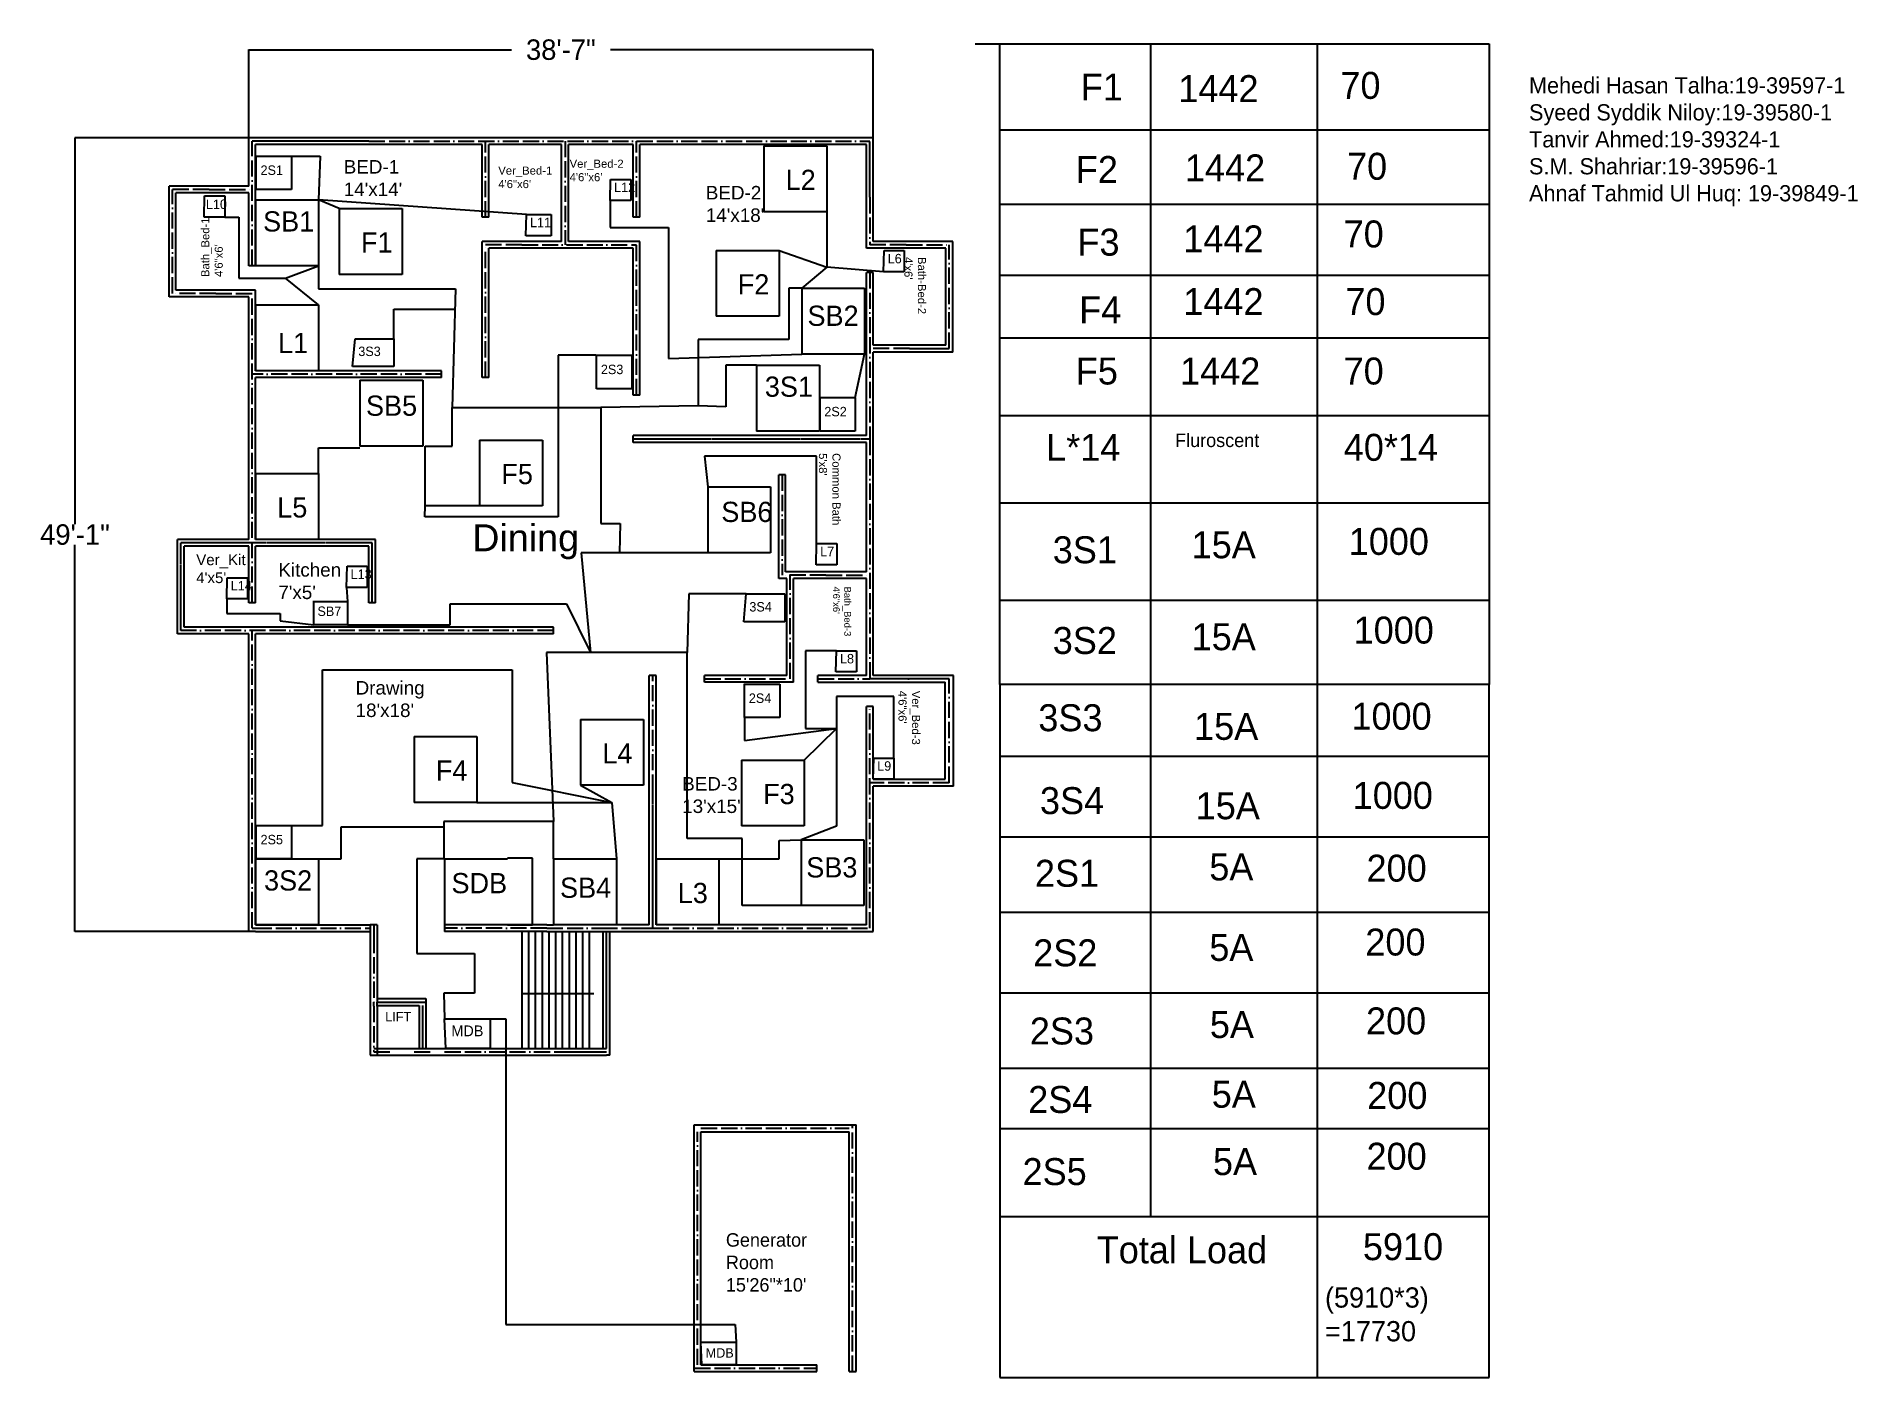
# Model space of a CAD drawing. Header units: inches. Extents: x -537 to 814, y -281 to 714.
import ezdxf

# ---------------------------------------------------------------- set-up
doc = ezdxf.new("R2010")
doc.units = ezdxf.units.IN
doc.header["$MEASUREMENT"] = 0
for name, pattern in [('ACAD_ISO03W100', [30, 12, -18]), ('ACAD_ISO11W100', [33, 12, -3, 12, -3, 0, -3]), ('ACAD_ISO13W100', [36, 12, -3, 12, -3, 0, -3, 0, -3]), ('DASHED', [0.75, 0.5, -0.25])]:
    doc.linetypes.add(name, pattern=pattern)
for name, color, linetype in [('Layer2', 1, 'Continuous'), ('Layer3', 5, 'Continuous'), ('Layer4', 2, 'Continuous')]:
    doc.layers.add(name, color=color, linetype=linetype)
doc.dimstyles.get("Standard").update_dxf_attribs({"dimtxt": 15.18, "dimasz": 0.18, "dimexe": 0.18, "dimexo": 0.0625, "dimgap": 0.09, "dimtad": 0, "dimtih": 1, "dimtoh": 1, "dimdec": 0, "dimzin": 0, "dimdsep": 46, "dimlunit": 3, "dimtxsty": 'Standard', "dimcen": 0.09, "dimaunit": 1, "dimadec": 0, "dimazin": 0, "dimtfac": 1, "dimtdec": 0, "dimtofl": 0, "dimtmove": 0, "dimatfit": 3, "dimfxl": 1, "dimtolj": 1, "dimtzin": 0, "dimarcsym": 0})

# ---------------------------------------------------------------- blocks, each defined once
blk = doc.blocks.new('*D1')
at = {"color": 0, "lineweight": -2}
for p, q in [((-379.3, 639.3), (-508.3, 639.3)), ((-508.1, 639.2), (-508.1, 352.5)), ((-508.1, 50.5), (-508.1, 337.2)), ((-379.3, 50.3), (-508.3, 50.3))]:
    blk.add_line(p, q, dxfattribs=at)
at = {"color": 0}
for points in [[(-508.1, 639.2), (-508, 639.2), (-508.1, 639.3)], [(-508.1, 50.5), (-508, 50.5), (-508.1, 50.3)]]:
    blk.add_solid(points, dxfattribs=at)
at = {"layer": 'Defpoints', "color": 0}
for p in [(-508.1, 639.3), (-379.2, 639.3), (-379.2, 50.3)]:
    blk.add_point(p, dxfattribs=at)
at = {"color": 0, "insert": (-508.1, 344.8), "char_height": 15.18, "attachment_point": 5}
blk.add_mtext('\\A1;49\'-1"', dxfattribs=at)
blk = doc.blocks.new('*D2')
at = {"color": 0, "lineweight": -2}
for p, q in [((-379.3, 639.4), (-379.3, 704.7)), ((-379.1, 704.5), (-184.5, 704.5)), ((83.6, 704.5), (-111, 704.5)), ((83.8, 639.4), (83.8, 704.7))]:
    blk.add_line(p, q, dxfattribs=at)
at = {"color": 0}
for points in [[(-379.1, 704.5), (-379.1, 704.4), (-379.3, 704.5)], [(83.6, 704.5), (83.6, 704.4), (83.8, 704.5)]]:
    blk.add_solid(points, dxfattribs=at)
at = {"layer": 'Defpoints', "color": 0}
for p in [(83.8, 704.5), (-379.3, 639.3), (83.8, 639.3)]:
    blk.add_point(p, dxfattribs=at)
at = {"color": 0, "insert": (-147.8, 704.5), "char_height": 15.18, "attachment_point": 5}
blk.add_mtext('\\A1;38\'-7"', dxfattribs=at)

msp = doc.modelspace()

# ---------------------------------------------------------------- linework, layer by layer
for p, q in [((83.8, 639.3), (-379.2, 639.3)), ((-379.2, 603.3), (-379.2, 639.3)), ((83.8, 562.3), (83.8, 639.3)), ((-206.2, 634.3), (-374.2, 634.3)), ((-374.2, 544.3), (-374.2, 634.3)), ((-206.2, 580.3), (-206.2, 634.3)), ((-201.2, 580.3), (-201.2, 634.3)), ((-147.2, 634.3), (-201.2, 634.3)), ((-147.2, 562.3), (-147.2, 634.3)), ((-142.2, 562.3), (-142.2, 634.3)), ((-94.2, 634.3), (-142.2, 634.3)), ((-94.2, 580.3), (-94.2, 634.3)), ((78.8, 634.3), (-89.2, 634.3)), ((-89.2, 580.3), (-89.2, 634.3)), ((2.8, 633.2), (49.4, 633.2)), ((2.8, 633.2), (2.8, 584.3)), ((49.4, 633.2), (49.4, 584.3)), ((78.8, 557.3), (78.8, 634.3)), ((-111.3, 592.6), (-110.9, 608.3)), ((-110.9, 608.3), (-95.9, 608.3)), ((-95.9, 608.3), (-95.9, 592.6)), ((-438.2, 521.3), (-438.2, 603.3)), ((-379.2, 603.3), (-438.2, 603.3)), ((-433.2, 526.3), (-433.2, 598.3)), ((-379.2, 598.3), (-433.2, 598.3)), ((-412.4, 580.3), (-412, 596.1)), ((-412, 596.1), (-397, 596.1)), ((-397, 596.1), (-397, 580.3)), ((-379.2, 544.3), (-379.2, 598.3)), ((-374.2, 593.2), (-327.6, 593.2)), ((-374.2, 593.2), (-374.2, 544.3)), ((-327.6, 593.2), (-327.6, 544.3)), ((-312.1, 586.8), (-265.5, 586.8)), ((-312.1, 586.8), (-312.1, 537.9)), ((-265.5, 586.8), (-265.5, 537.9)), ((-173.7, 566.5), (-173.3, 582.2)), ((-173.3, 582.2), (-158.4, 582.2)), ((-158.4, 582.2), (-155, 582.2)), ((-155, 582.2), (-155, 566.5)), ((-95.9, 592.6), (-111.3, 592.6)), ((5.1, 584.3), (2.8, 584.3)), ((49.4, 584.3), (5.1, 584.3)), ((-397, 580.3), (-412.4, 580.3)), ((-201.2, 580.3), (-206.2, 580.3)), ((-89.2, 580.3), (-94.2, 580.3)), ((-206.2, 461.3), (-206.2, 562.3)), ((-147.2, 562.3), (-206.2, 562.3)), ((-94.2, 557.3), (-201.2, 557.3)), ((-201.2, 461.3), (-201.2, 557.3)), ((-158.4, 566.5), (-173.7, 566.5)), ((-155, 566.5), (-158.4, 566.5)), ((-89.2, 562.3), (-142.2, 562.3)), ((-94.2, 448.3), (-94.2, 557.3)), ((-89.2, 448.3), (-89.2, 562.3)), ((-32.7, 555.7), (14, 555.7)), ((-32.7, 555.7), (-32.7, 506.8)), ((14, 555.7), (14, 506.8)), ((137.8, 557.3), (78.8, 557.3)), ((142.8, 562.3), (83.8, 562.3)), ((91.6, 539.8), (92, 555.5)), ((92, 555.5), (106.9, 555.5)), ((106.9, 555.5), (106.9, 539.8)), ((137.8, 485.3), (137.8, 557.3)), ((142.8, 480.3), (142.8, 562.3)), ((-374.2, 544.3), (-379.2, 544.3)), ((-372, 544.3), (-374.2, 544.3)), ((-327.6, 544.3), (-372, 544.3)), ((-309.9, 537.9), (-312.1, 537.9)), ((-265.5, 537.9), (-309.9, 537.9)), ((30.9, 527.6), (77.5, 527.6)), ((30.9, 527.6), (30.9, 478.7)), ((77.5, 527.6), (77.5, 478.7)), ((83.8, 539.3), (78.8, 539.3)), ((78.8, 418.3), (78.8, 539.3)), ((83.8, 485.3), (83.8, 539.3)), ((106.9, 539.8), (91.6, 539.8)), ((-379.2, 521.3), (-438.2, 521.3)), ((-374.2, 526.3), (-433.2, 526.3)), ((-379.2, 341.3), (-379.2, 521.3)), ((-374.2, 466.3), (-374.2, 526.3)), ((-374.2, 515.2), (-327.6, 515.2)), ((-374.2, 515.2), (-374.2, 466.3)), ((-327.6, 515.2), (-327.6, 466.3)), ((-30.4, 506.8), (-32.7, 506.8)), ((14, 506.8), (-30.4, 506.8)), ((33.1, 478.7), (30.9, 478.7)), ((77.5, 478.7), (33.1, 478.7)), ((137.8, 485.3), (83.8, 485.3)), ((142.8, 480.3), (83.8, 480.3)), ((83.8, 240.3), (83.8, 480.3)), ((-236.2, 466.3), (-374.2, 466.3)), ((-372, 466.3), (-374.2, 466.3)), ((-236.2, 461.3), (-374.2, 461.3)), ((-374.2, 341.3), (-374.2, 461.3)), ((-327.6, 466.3), (-372, 466.3)), ((-296.9, 459.3), (-250.2, 459.3)), ((-296.9, 459.3), (-296.9, 410.4)), ((-250.2, 459.3), (-250.2, 410.4)), ((-236.2, 461.3), (-236.2, 466.3)), ((-201.2, 461.3), (-206.2, 461.3)), ((-2.8, 470.5), (43.9, 470.5)), ((-2.8, 470.5), (-2.8, 421.7)), ((43.9, 470.5), (43.9, 421.7)), ((-89.2, 448.3), (-94.2, 448.3)), ((-0.5, 421.7), (-2.8, 421.7)), ((43.9, 421.7), (-0.5, 421.7)), ((-294.6, 410.4), (-296.9, 410.4)), ((-250.2, 410.4), (-294.6, 410.4)), ((-208, 415), (-161.4, 415)), ((-208, 415), (-208, 366.1)), ((-161.4, 415), (-161.4, 366.1)), ((78.8, 418.3), (-94.2, 418.3)), ((-94.2, 413.3), (-94.2, 418.3)), ((78.8, 413.3), (-94.2, 413.3)), ((78.8, 317.3), (78.8, 413.3)), ((-374.2, 390.2), (-327.6, 390.2)), ((-374.2, 390.2), (-374.2, 341.3)), ((-327.6, 390.2), (-327.6, 341.3)), ((-38.9, 380.2), (7.7, 380.2)), ((-38.9, 380.2), (-38.9, 331.4)), ((7.7, 380.2), (7.7, 331.4)), ((13.8, 312.3), (13.8, 389.3)), ((18.8, 389.3), (13.8, 389.3)), ((18.8, 317.3), (18.8, 389.3)), ((-205.7, 366.1), (-208, 366.1)), ((-161.4, 366.1), (-205.7, 366.1)), ((-432.2, 271.3), (-432.2, 341.3)), ((-379.2, 341.3), (-432.2, 341.3)), ((-285.2, 341.3), (-374.2, 341.3)), ((-372, 341.3), (-374.2, 341.3)), ((-327.6, 341.3), (-372, 341.3)), ((-285.2, 294.3), (-285.2, 341.3)), ((41.5, 322.5), (41.9, 338.2)), ((41.9, 338.2), (56.8, 338.2)), ((56.8, 338.2), (56.8, 322.5)), ((-427.2, 276.3), (-427.2, 336.3)), ((-379.2, 336.3), (-427.2, 336.3)), ((-379.2, 294.3), (-379.2, 336.3)), ((-290.2, 336.3), (-374.2, 336.3)), ((-374.2, 294.3), (-374.2, 336.3)), ((-290.2, 294.3), (-290.2, 336.3)), ((-36.6, 331.4), (-38.9, 331.4)), ((7.7, 331.4), (-36.6, 331.4)), ((-395.6, 297.1), (-395.2, 312.8)), ((-395.2, 312.8), (-380.2, 312.8)), ((-380.2, 312.8), (-380.2, 297.1)), ((-306.7, 305.7), (-306.3, 321.4)), ((-306.3, 321.4), (-291.4, 321.4)), ((-291.4, 321.4), (-291.4, 305.7)), ((19.8, 312.3), (13.8, 312.3)), ((78.8, 317.3), (18.8, 317.3)), ((19.8, 240.3), (19.8, 312.3)), ((78.8, 312.3), (24.8, 312.3)), ((24.8, 235.3), (24.8, 312.3)), ((56.8, 322.5), (41.5, 322.5)), ((78.8, 240.3), (78.8, 312.3)), ((-291.4, 305.7), (-306.7, 305.7)), ((-380.2, 297.1), (-395.6, 297.1)), ((-374.2, 294.3), (-379.2, 294.3)), ((-331.6, 295.2), (-306, 295.2)), ((-331, 277.9), (-331, 295.2)), ((-306, 295.2), (-306, 277.9)), ((-285.2, 294.3), (-290.2, 294.3)), ((-379.2, 271.3), (-432.2, 271.3)), ((-153.2, 276.3), (-427.2, 276.3)), ((-379.2, 50.3), (-379.2, 271.3)), ((-374.2, 55.3), (-374.2, 271.3)), ((-153.2, 271.3), (-374.2, 271.3)), ((-306, 277.9), (-331, 277.9)), ((-153.2, 271.3), (-153.2, 276.3)), ((56.2, 243), (56.6, 258.7)), ((56.6, 258.7), (71.5, 258.7)), ((71.5, 258.7), (71.5, 243)), ((-82.2, 55.3), (-82.2, 240.3)), ((-77.2, 240.3), (-82.2, 240.3)), ((-77.2, 55.3), (-77.2, 240.3)), ((-41.2, 235.3), (-41.2, 240.3)), ((19.8, 240.3), (-41.2, 240.3)), ((24.8, 235.3), (-41.2, 235.3)), ((42.8, 235.3), (42.8, 240.3)), ((78.8, 240.3), (42.8, 240.3)), ((42.8, 235.3), (137.3, 235.3)), ((71.5, 243), (56.2, 243)), ((143.4, 240.3), (83.8, 240.3)), ((137.3, 163.3), (137.3, 235.3)), ((143.4, 158.3), (143.4, 240.3)), ((78.8, 55.3), (78.8, 217.3)), ((83.8, 217.3), (78.8, 217.3)), ((83.8, 163.3), (83.8, 217.3)), ((-133.1, 207.8), (-86.4, 207.8)), ((-133.1, 207.8), (-133.1, 158.9)), ((-86.4, 207.8), (-86.4, 158.9)), ((-256.6, 195.1), (-210, 195.1)), ((-256.6, 195.1), (-256.6, 146.2)), ((-210, 195.1), (-210, 146.2)), ((-13.9, 177.6), (32.7, 177.6)), ((-13.9, 177.6), (-13.9, 128.7)), ((32.7, 177.6), (32.7, 128.7)), ((83.8, 163.3), (84.2, 179.1)), ((84.2, 179.1), (99.1, 179.1)), ((99.1, 179.1), (99.1, 163.3)), ((83.8, 163.3), (137.3, 163.3)), ((99.1, 163.3), (83.8, 163.3)), ((-130.8, 158.9), (-133.1, 158.9)), ((-86.4, 158.9), (-130.8, 158.9)), ((83.8, 50.3), (83.8, 158.3)), ((143.4, 158.3), (83.8, 158.3)), ((-254.3, 146.2), (-256.6, 146.2)), ((-210, 146.2), (-254.3, 146.2)), ((-11.7, 128.7), (-13.9, 128.7)), ((32.7, 128.7), (-11.7, 128.7)), ((30.4, 118.5), (77, 118.5)), ((30.4, 118.5), (30.4, 69.6)), ((77, 118.5), (77, 69.6)), ((-374.2, 104.2), (-327.6, 104.2)), ((-374.2, 104.2), (-374.2, 55.3)), ((-327.6, 104.2), (-327.6, 55.3)), ((-234, 104.2), (-187.3, 104.2)), ((-234, 104.2), (-234, 55.3)), ((-168.8, 104.9), (-187.3, 104.9)), ((-168.8, 55.3), (-168.8, 104.9)), ((-153.2, 104.2), (-106.6, 104.2)), ((-153.2, 104.2), (-153.2, 55.3)), ((-106.6, 104.2), (-106.6, 55.3)), ((-77.2, 104.2), (-30.6, 104.2)), ((-77.2, 104.2), (-77.2, 55.3)), ((-30.6, 104.2), (-30.6, 55.3)), ((32.6, 69.6), (30.4, 69.6)), ((77, 69.6), (32.6, 69.6)), ((-374.2, 55.3), (-289.1, 55.3)), ((-372, 55.3), (-374.2, 55.3)), ((-327.6, 55.3), (-372, 55.3)), ((-289.1, 55.3), (-289.1, 50.3)), ((-284.1, 55.3), (-289.1, 55.3)), ((-286.6, 55.3), (-286.6, 50.3)), ((-284.1, 55.3), (-284.1, 50.3)), ((-158.2, 55.3), (-234, 55.3)), ((-234, 55.3), (-234, 50.3)), ((-231.7, 55.3), (-234, 55.3)), ((-187.3, 55.3), (-231.7, 55.3)), ((-187.3, 55.3), (-168.8, 55.3)), ((-158.2, 55.3), (-153.2, 55.3)), ((-82.2, 55.3), (-153.2, 55.3)), ((-151, 55.3), (-153.2, 55.3)), ((-106.6, 55.3), (-151, 55.3)), ((78.8, 55.3), (-77.2, 55.3)), ((-75, 55.3), (-77.2, 55.3)), ((-30.6, 55.3), (-75, 55.3)), ((-374.2, 50.3), (-379.2, 50.3)), ((-376.7, 52.8), (-374.2, 52.8)), ((-374.2, 50.3), (-289.1, 50.3)), ((-289.1, 50.3), (-289.1, 46.3)), ((-289.1, 46.3), (-289.1, -1.9)), ((-286.6, 50.3), (-286.6, 46.3)), ((-284.1, 50.3), (-284.1, 46.3)), ((-284.1, 46.3), (-284.1, -1.9)), ((-158.2, 50.3), (-234, 50.3)), ((-176.5, -36.3), (-176.5, 50.3)), ((-171.5, -36.3), (-171.5, 50.3)), ((-166.5, -36.3), (-166.5, 50.3)), ((-161.5, -36.3), (-161.5, 50.3)), ((-158.2, 50.3), (83.8, 50.3)), ((-156.5, -36.3), (-156.5, 50.3)), ((-151.5, -36.3), (-151.5, 50.3)), ((-146.5, -36.3), (-146.5, 50.3)), ((-141.5, -36.3), (-141.5, 50.3)), ((-141.5, -36.3), (-141.5, 50.3)), ((-136.5, -36.3), (-136.5, 50.3)), ((-131.5, -36.3), (-131.5, 50.3)), ((-126.5, -36.3), (-126.5, 50.3)), ((-116.5, -36.3), (-116.5, 50.3)), ((-114, -36.3), (-114, 50.3)), ((-111.5, -41.3), (-111.5, 50.3)), ((-284.1, 0.6), (-247.8, 0.6)), ((-247.8, 0.6), (-247.8, -36.3)), ((-176.5, 4.5), (-123.4, 4.5)), ((-289.1, -1.9), (-289.1, -4.9)), ((-289.1, -4.9), (-289.1, -41.3)), ((-286.6, -4.9), (-286.6, -1.9)), ((-284.1, -4.9), (-284.1, -1.9)), ((-284.1, -1.9), (-247.8, -1.9)), ((-284.1, -4.4), (-252.8, -4.4)), ((-284.1, -4.9), (-284.1, -41.3)), ((-252.8, -4.4), (-252.8, -36.3)), ((-250.3, -4.4), (-250.3, -36.3)), ((-234, -14.3), (-200.2, -14.3)), ((-233.1, -36.3), (-234, -14.3)), ((-200.2, -14.3), (-200.2, -36.3)), ((-286.6, -36.3), (-234, -36.3)), ((-234, -36.3), (-140.9, -36.3)), ((-200.2, -36.3), (-233.1, -36.3)), ((-140.9, -36.3), (-114, -36.3)), ((-140.9, -38.8), (-114, -38.8)), ((-289.1, -41.3), (-234, -41.3)), ((-234, -41.3), (-140.9, -41.3)), ((-196.5, -41.3), (-126.5, -41.3)), ((-140.9, -41.3), (-114, -41.3)), ((-111.5, -41.3), (-114, -41.3))]:
    msp.add_line(p, q)
at = {"linetype": 'ACAD_ISO11W100'}
for p, q in [((-376.7, 544.3), (-376.7, 636.8)), ((-290.2, 636.8), (81.3, 636.8)), ((-203.7, 580.3), (-203.7, 636.8)), ((-144.7, 636.8), (-144.7, 559.8)), ((-91.7, 580.3), (-91.7, 636.8)), ((-408.7, 600.8), (-435.7, 600.8)), ((-435.7, 523.8), (-435.7, 600.8)), ((-408.7, 600.8), (-376.7, 600.8)), ((81.3, 595.1), (81.3, 559.8)), ((-203.7, 461.3), (-203.7, 559.8)), ((-176.7, 559.8), (-203.7, 559.8)), ((-176.7, 559.8), (-91.7, 559.8)), ((-91.7, 448.3), (-91.7, 559.8)), ((108.3, 559.8), (81.3, 559.8)), ((108.3, 559.8), (140.3, 559.8)), ((140.3, 482.8), (140.3, 559.8)), ((81.3, 539.3), (81.3, 415.8)), ((-403.7, 523.8), (-435.7, 523.8)), ((-403.7, 523.8), (-376.7, 523.8)), ((-376.7, 294.3), (-376.7, 523.8)), ((110.8, 482.8), (81.3, 482.8)), ((-236.2, 463.8), (-376.7, 463.8)), ((81.3, 415.8), (81.3, 237.8)), ((16.3, 389.3), (16.3, 314.8)), ((48.8, 314.8), (16.3, 314.8)), ((22.3, 237.8), (22.3, 314.8)), ((48.8, 314.8), (81.3, 314.8)), ((-153.2, 273.8), (-429.7, 273.8)), ((-376.7, 52.8), (-376.7, 273.8)), ((-79.7, 155), (-79.7, 240.3)), ((-41.2, 237.8), (22.3, 237.8)), ((42.8, 237.8), (81.3, 237.8)), ((140.1, 237.8), (81.3, 237.8)), ((140.1, 160.8), (140.1, 237.8)), ((81.3, 52.8), (81.3, 217.3)), ((140.1, 160.8), (81.3, 160.8)), ((-374.2, 52.8), (-289.1, 52.8)), ((-286.6, 46.3), (-286.6, -1.9)), ((-158.2, 52.8), (-234, 52.8)), ((-158.2, 52.8), (-117.7, 52.8)), ((-117.7, 52.8), (-97.3, 52.8)), ((-114, -36.3), (-114, 50.3)), ((-79.7, 52.8), (81.3, 52.8)), ((-234, -38.8), (-140.9, -38.8))]:
    msp.add_line(p, q, dxfattribs=at)
at = {"linetype": 'DASHED'}
for p, q in [((-290.2, 636.8), (-376.7, 636.8)), ((81.3, 595.1), (81.3, 636.8)), ((110.8, 482.8), (140.3, 482.8)), ((-94.2, 415.8), (81.3, 415.8)), ((-429.7, 273.8), (-429.7, 338.8)), ((-287.7, 338.8), (-429.7, 338.8)), ((-287.7, 294.3), (-287.7, 338.8)), ((140.1, 237.8), (81.3, 237.8)), ((-79.7, 80.5), (-79.7, 155)), ((-79.7, 55.3), (-79.7, 80.5)), ((-79.7, 52.8), (-79.7, 55.3)), ((-97.3, 52.8), (-79.7, 52.8))]:
    msp.add_line(p, q, dxfattribs=at)
at = {"color": 0}
for p, q in [((-374.2, 625.7), (-347.6, 625.7)), ((-373.7, 600.8), (-373.7, 625.7)), ((-347.6, 625.7), (-347.6, 600.8)), ((-347.6, 600.8), (-373.7, 600.8)), ((-302.2, 469.6), (-300.3, 490.2)), ((-300.3, 490.2), (-271.7, 490.2)), ((-271.7, 490.2), (-271.7, 469.6)), ((-121.8, 477.9), (-95.2, 477.9)), ((-121.3, 453), (-121.3, 477.9)), ((-95.2, 477.9), (-95.2, 453)), ((-271.7, 469.6), (-302.2, 469.6)), ((-95.2, 453), (-121.3, 453)), ((43.9, 446.6), (70.5, 446.6)), ((44.4, 421.7), (44.4, 446.6)), ((70.5, 446.6), (70.5, 421.7)), ((70.5, 421.7), (44.4, 421.7)), ((-12.2, 280.1), (-10.3, 300.8)), ((-10.3, 300.8), (18.3, 300.8)), ((18.3, 300.8), (18.3, 280.1)), ((18.3, 280.1), (-12.2, 280.1)), ((-12.2, 234), (14.5, 234)), ((-11.6, 209.1), (-11.6, 234)), ((14.5, 234), (14.5, 209.1)), ((14.5, 209.1), (-11.6, 209.1)), ((-374.2, 129.1), (-347.6, 129.1)), ((-373.7, 104.2), (-373.7, 129.1)), ((-347.6, 129.1), (-347.6, 104.2)), ((-347.6, 104.2), (-373.7, 104.2))]:
    msp.add_line(p, q, dxfattribs=at)
at = {"linetype": 'ACAD_ISO13W100'}
msp.add_line((-286.6, -4.9), (-286.6, -41.3), dxfattribs=at)
at = {"linetype": 'ACAD_ISO03W100'}
msp.add_line((-286.6, -38.8), (-234, -38.8), dxfattribs=at)
at = {"layer": 'Layer2'}
for p, q in [((-312.1, 586.8), (-327.6, 593.2)), ((-173.3, 582.2), (-327.6, 593.2)), ((-111.3, 592.6), (-111.3, 572.6)), ((49.4, 584.3), (49.4, 551)), ((-397, 580.3), (-386.5, 580.3)), ((-386.5, 580.3), (-386.5, 535.1)), ((-111.3, 572.6), (-68, 572.6)), ((-68, 572.6), (-68, 475.5)), ((14, 555.7), (49.4, 543.2)), ((-352.1, 535.1), (-327.6, 544.3)), ((49.4, 543.2), (30.9, 527.6)), ((49.4, 551), (49.4, 543.2)), ((91.6, 539.8), (49.4, 543.2)), ((-386.5, 535.1), (-352.1, 535.1)), ((-327.6, 515.2), (-352.1, 535.1)), ((-68, 475.5), (30.9, 478.7)), ((-327.6, 390.2), (-327.6, 409.1)), ((-327.6, 409.1), (-296.9, 409.1)), ((-248.3, 366.1), (-248.3, 410.4)), ((41.9, 403.1), (-41.3, 403.1)), ((-41.3, 403.1), (-38.9, 380.2)), ((41.9, 338.2), (41.9, 403.1)), ((-208, 366.1), (-248.3, 366.1)), ((-306.7, 305.7), (-306, 295.2)), ((-395.6, 297.1), (-395.6, 286.4)), ((-395.6, 286.4), (-355.9, 286.4)), ((-355.9, 286.4), (-355.9, 280.9)), ((-355.9, 280.9), (-331, 277.9)), ((56.6, 258.7), (33.7, 258.7)), ((33.7, 258.7), (33.7, 201)), ((99.1, 224.7), (56.6, 224.7)), ((56.6, 224.7), (56.6, 201)), ((99.1, 179.1), (99.1, 224.7)), ((32.7, 177.6), (56.6, 201)), ((33.7, 201), (56.6, 201)), ((56.6, 201), (56.6, 128.5)), ((-133.1, 158.9), (-110.1, 146.2)), ((-210, 146.2), (-110.1, 146.2)), ((-110.1, 146.2), (-106.6, 104.2)), ((56.6, 128.5), (30.4, 118.5)), ((14.1, 117.9), (30.4, 118.5)), ((14.1, 104.2), (14.1, 117.9)), ((-30.6, 104.2), (14.1, 104.2))]:
    msp.add_line(p, q, dxfattribs=at)
at = {"layer": 'Layer3', "color": 1}
for p, q in [((-347.6, 625.7), (-326.2, 625.7)), ((-326.2, 625.7), (-327.6, 593.2)), ((-121.8, 477.9), (-149.7, 477.9)), ((-149.7, 477.9), (-149.7, 358.1)), ((70.5, 446.6), (77.5, 478.7)), ((-248.6, 358.1), (-248.3, 366.1)), ((-149.7, 358.1), (-248.6, 358.1)), ((-324.6, 129.1), (-324.6, 244.5)), ((-324.6, 244.5), (-183.9, 244.5)), ((-183.9, 244.5), (-183.9, 160.9)), ((-11.6, 209.1), (-11.6, 192.1)), ((-11.6, 192.1), (56.6, 201)), ((-183.9, 160.9), (-110.1, 146.2)), ((-347.6, 129.1), (-324.6, 129.1))]:
    msp.add_line(p, q, dxfattribs=at)
at = {"layer": 'Layer3'}
for p, q in [((-327.6, 544.3), (-327.6, 527.2)), ((-327.6, 527.2), (-226, 527.2)), ((-226, 527.2), (-228.3, 439.2)), ((30.9, 527.6), (21.2, 527.6)), ((21.2, 527.6), (21.2, 489.6)), ((21.2, 489.6), (-46, 489.6)), ((-46, 489.6), (-46, 440.5)), ((-2.8, 470.5), (-25.5, 470.5)), ((-25.5, 470.5), (-25.5, 439.6)), ((-228.3, 410.4), (-228.3, 439.2)), ((-228.3, 439.2), (-118.2, 439.2)), ((-46, 440.5), (-118.2, 439.2)), ((-118.2, 439.2), (-118.2, 353.2)), ((-25.5, 439.6), (-46, 440.5)), ((-248.3, 410.4), (-228.3, 410.4)), ((-118.2, 353.2), (-103.8, 353.2)), ((-103.8, 353.2), (-104.4, 331.4)), ((-104.4, 331.4), (-132.7, 331.4)), ((-132.7, 331.4), (-125.8, 257.5)), ((-38.9, 331.4), (-104.4, 331.4)), ((-229.9, 277.9), (-229.9, 293.5)), ((-229.9, 293.5), (-143.7, 293.5)), ((-143.7, 293.5), (-125.8, 257.5)), ((-306, 277.9), (-229.9, 277.9)), ((-125.8, 257.5), (-158.5, 257.5)), ((-158.5, 257.5), (-153.2, 131.9)), ((-54.1, 257.5), (-125.8, 257.5)), ((-54.1, 119.3), (-54.1, 257.5)), ((-310.7, 104.2), (-310.7, 128.1)), ((-310.7, 128.1), (-234.6, 128.1)), ((-153.2, 131.9), (-234.6, 131.9)), ((-234.6, 131.9), (-234.6, 104.2)), ((-153.2, 104.2), (-153.2, 131.9)), ((-13.3, 119.3), (-54.1, 119.3)), ((-13.3, 69.6), (-13.3, 119.3)), ((-327.6, 104.2), (-310.7, 104.2)), ((30.4, 69.6), (-13.3, 69.6))]:
    msp.add_line(p, q, dxfattribs=at)
at = {"layer": 'Layer3', "color": 5}
for p, q in [((-271.7, 490.2), (-271.7, 512)), ((-271.7, 512), (-226, 512)), ((-52.9, 300.8), (-54.1, 257.5)), ((-10.3, 300.8), (-52.9, 300.8))]:
    msp.add_line(p, q, dxfattribs=at)
at = {"layer": 'Layer3', "color": 0}
for p, q in [((177.8, 233.6), (177.8, -280.5)), ((289.4, 233.6), (289.4, -161.1)), ((413.2, 233.6), (413.2, -280.5)), ((540.7, -280.5), (540.7, 233.6)), ((177.8, 180.4), (540.7, 180.4)), ((177.8, 120.7), (540.7, 120.7)), ((177.8, 64.7), (540.7, 64.7)), ((177.8, 5), (540.7, 5)), ((177.8, -51), (540.7, -51)), ((-48.9, -93.1), (71.1, -93.1)), ((-48.9, -276.1), (-48.9, -93.1)), ((71.1, -276.1), (71.1, -93.1)), ((-43.9, -98.1), (66.1, -98.1)), ((-43.9, -271.1), (-43.9, -98.1)), ((66.1, -276.1), (66.1, -98.1)), ((177.8, -95.8), (540.7, -95.8)), ((177.8, -161.1), (540.7, -161.1)), ((-43.9, -254.2), (-17.7, -254.2)), ((-43.2, -271.1), (-43.9, -254.2)), ((-17.7, -254.2), (-17.7, -271.1)), ((-48.9, -276.1), (42.1, -276.1)), ((-43.9, -271.1), (42.1, -271.1)), ((-17.7, -271.1), (-43.2, -271.1)), ((42.1, -276.1), (42.1, -271.1)), ((66.1, -276.1), (71.1, -276.1)), ((177.8, -280.5), (540.7, -280.5))]:
    msp.add_line(p, q, dxfattribs=at)
at = {"layer": 'Layer3', "color": 2, "linetype": 'ACAD_ISO11W100'}
msp.add_line((-200.2, -14.3), (-188.5, -14.3), dxfattribs=at)
at = {"layer": 'Layer3', "color": 2}
for p, q in [((-188.5, -14.3), (-188.5, -118)), ((-188.5, -118), (-188.5, -241.2)), ((-188.5, -241.2), (-18.4, -241.2)), ((-18.4, -241.2), (-17.7, -254.2))]:
    msp.add_line(p, q, dxfattribs=at)
at = {"layer": 'Layer3', "color": 0, "linetype": 'ACAD_ISO11W100'}
for p, q in [((68.6, -276.1), (68.6, -93.1)), ((-46.4, -271.1), (-46.4, -98.1)), ((-43.9, -95.6), (66.1, -95.6)), ((-48.9, -273.6), (42.1, -273.6))]:
    msp.add_line(p, q, dxfattribs=at)
at = {"layer": 'Layer4', "color": 0}
for p, q in [((159.4, 708.9), (540.7, 708.9)), ((177.8, 233.6), (177.8, 708.9)), ((289.4, 708.9), (289.4, 233.6)), ((413.2, 708.9), (413.2, 233.6)), ((540.7, 708.9), (540.7, 233.6)), ((177.8, 645.2), (540.7, 645.2)), ((177.8, 590.1), (540.7, 590.1)), ((177.8, 537.4), (540.7, 537.4)), ((177.8, 490.9), (540.7, 490.9)), ((177.8, 433.3), (540.7, 433.3)), ((177.8, 368.4), (540.7, 368.4)), ((177.8, 296.1), (540.7, 296.1)), ((540.7, 233.6), (177.8, 233.6))]:
    msp.add_line(p, q, dxfattribs=at)
at = {"layer": 'Layer4'}
for p, q in [((-234, 104.2), (-254.5, 104.2)), ((-254.5, 104.2), (-254.5, 34.2)), ((-254.5, 34.2), (-211.9, 34.2)), ((-211.9, 34.2), (-211.9, 4.6)), ((-211.9, 4.6), (-234.6, 4.6)), ((-234.6, 4.6), (-234, -14.3))]:
    msp.add_line(p, q, dxfattribs=at)

# ---------------------------------------------------------------- texts
at = {"attachment_point": 1}
for s, insert, char_height, width in [("{\\fArial|b0|i0|c0|p34;BED-1\\P14'x14'}", (-308.8, 622.7), 10, 307.634), ('{\\fArial|b0|i0|c0|p34;Ver_Bed-2\\P4\'6"x6\'}', (-141.3, 623), 6, 337.212), ('{\\fArial|b0|i0|c0|p34;Ver_Bed-1\\P4\'6"x6\'}', (-194.2, 617.9), 6, 337.212), ('L2', (18.9, 615.5), 15, 32.772), ('L12', (-108.3, 606), 7, 28.72), ("{\\fArial|b0|i0|c0|p34;BED-2\\P14'x18'}", (-40.3, 603.5), 10, 337.212), ('L10', (-411, 593.4), 7, 28.72), ('SB1', (-368.6, 584.7), 15, 31.256), ('F1', (-296, 569.1), 15, 32.772), ('L11', (-170.7, 579.9), 7, 28.72), ('L6', (94.6, 553.1), 7, 28.72), ('F2', (-16.6, 538), 15, 32.772), ('SB2', (35.1, 514.7), 15, 32.772), ('L1', (-357.5, 494.5), 15, 31.772), ('3S1', (3.5, 462.1), 15, 31.722), ('SB5', (-292.3, 448), 15, 32.772), ('F5', (-191.9, 397.3), 15, 32.772), ('L5', (-358.1, 372.5), 15, 32.772), ('SB6', (-28.8, 369.2), 15, 28.923), ('{\\fArial|b0|i0|c0|p34;Dining}', (-213.5, 352.5), 20, 337.212), ("{\\fArial|b0|i0|c0|p34;Ver_Kit\\P4'x5'}", (-418.2, 330.2), 8, 337.212), ("{\\fArial|b0|i0|c0|p34;Kitchen\\P7'x5'}", (-357.3, 323.7), 10, 337.212), ('L7', (44.5, 335.8), 7, 28.72), ('L13', (-303.7, 319), 7, 28.72), ('L14', (-392.6, 310.4), 7, 28.72), ('SB7', (-328.3, 291.5), 7, 33.868), ('L8', (59.2, 256.3), 7, 28.72), ("{\\fArial|b0|i0|c0|p34;Drawing\\P18'x18'}", (-300, 236.2), 10, 337.212), ('L4', (-117, 190.1), 15, 32.772), ('F4', (-240.5, 177.4), 15, 32.772), ('L9', (86.8, 176.7), 7, 28.72), ("{\\fArial|b0|i0|c0|p34;BED-3\\P13'x15'}", (-57.8, 165), 10, 337.212), ('F3', (2.2, 159.9), 15, 32.772), ('3S2', (-367.9, 95.8), 15, 31.722), ('SB3', (34.2, 105.5), 15, 32.772), ('SDB', (-228.9, 93.8), 15, 31.722), ('SB4', (-148.4, 90.4), 15, 32.772), ('L3', (-61.1, 86.5), 15, 32.772), ('MDB', (-229, -19.3), 8, 48.73)]:
    msp.add_mtext(s, dxfattribs=dict(at, insert=insert, char_height=char_height, width=width))
at = {"color": 0, "char_height": 7, "width": 146.324, "attachment_point": 1}
for s, insert in [('2S1', (-370.5, 618.7)), ('2S3', (-118.1, 470.9)), ('2S2', (47.6, 439.6)), ('2S4', (-8.4, 227)), ('2S5', (-370.5, 122.1))]:
    msp.add_mtext(s, dxfattribs=dict(at, insert=insert))
at = {"width": 337.212, "attachment_point": 1}
for s, insert, char_height, rotation in [('{\\fArial|b0|i0|c0|p34;Bath_Bed-1\\P4\'6"x6\'}', (-414.5, 535.9), 6, 90), ("{\\fArial|b0|i0|c0|p34;Bath-Bed-2\\P4'x6'}", (123, 550.8), 6, 270), ("{\\fArial|b0|i0|c0|p34;Common Bath\\P5'x8'}", (59.6, 405.3), 6, 270), ('{\\fArial|b0|i0|c0|p34;Bath_Bed-3\\P4\'6"x6\' }', (67.4, 306.3), 5, 270), ('{\\fArial|b0|i0|c0|p34;Ver_Bed-3\\P4\'6"x6\' }', (118.6, 229), 6, 270)]:
    msp.add_mtext(s, dxfattribs=dict(at, insert=insert, char_height=char_height, rotation=rotation))
at = {"layer": 'Layer3', "color": 0, "attachment_point": 1}
for s, insert, char_height, width in [('Mehedi Hasan Talha:19-39597-1\\PSyeed Syddik Niloy:19-39580-1\\PTanvir Ahmed:19-39324-1\\PS.M. Shahriar:19-39596-1\\PAhnaf Tahmid Ul Huq: 19-39849-1', (570.2, 684.1), 12, 800.402), ('3S3', (206.3, 219), 20, 71.55), ('3S4', (207.5, 157.5), 20, 62.763), ('5A', (333.1, 108.3), 20, 39.325), ('2S1', (203.8, 103.6), 20, 60.253), ('200', (449.7, 107.4), 20, 46.476), ('2S2', (202.5, 44.6), 20, 55.232), ('5A', (333.1, 48.6), 20, 39.325), ('200', (448.8, 52.6), 20, 46.476), ('LIFT', (-278, -9.3), 7, 17.808), ('2S3', (200, -13.4), 20, 60.253), ('5A', (333.5, -8.6), 20, 39.325), ('200', (449.3, -5.9), 20, 46.476), ('2S4', (198.8, -64.2), 20, 59.145), ('5A', (334.9, -60.3), 20, 39.325), ('200', (450.2, -61.2), 20, 46.476), ('200', (449.7, -106.3), 20, 46.476), ('2S5', (194.6, -117.7), 20, 59.145), ('5A', (335.8, -110.3), 20, 39.325), ('Generator Room\\P15\'26"*10\'', (-25.4, -173.4), 10, 50.993), ('5910', (447, -173.4), 20, 54.966), ('(5910*3)\\P=17730', (418.9, -213.6), 15, 116.189), ('MDB', (-40.4, -258.7), 7, 26.254)]:
    msp.add_mtext(s, dxfattribs=dict(at, insert=insert, char_height=char_height, width=width))
at = {"layer": 'Layer4', "color": 0, "attachment_point": 1}
for s, insert, char_height, width in [('F1', (237.8, 686.9), 20, 57.626), ('1442', (310.1, 685.7), 20, 56.4), ('70', (430.3, 688.1), 20, 52.722), ('F2', (234.1, 625.7), 20, 34.33), ('1442', (315, 626.9), 20, 66.209), ('70', (435.2, 628.1), 20, 35.557), ('F3', (235.3, 571.8), 20, 34.33), ('1442', (313.8, 574.2), 20, 68.661), ('70', (432.7, 577.9), 20, 35.557), ('1442', (313.8, 527.7), 20, 64.983), ('70', (434, 527.7), 20, 31.878), ('F4', (236.6, 521.6), 20, 35.557), ('3S3', (-298, 484.3), 7, 42.009), ('F5', (234.1, 476.2), 20, 36.783), ('1442', (311.4, 476.2), 20, 71.113), ('70', (432.7, 476.2), 20, 31.878), ('L*14', (212.1, 419.6), 20, 67.435), ('Fluroscent', (307.7, 419.8), 10, 114.026), ('40*14', (432.8, 419.6), 20, 52.722), ('3S1', (217, 343.6), 20, 63.757), ('15A', (320, 347.3), 20, 73.565), ('1000', (436.5, 349.8), 20, 69.887), ('3S4', (-8, 294.8), 7, 42.009), ('1000', (440.1, 284), 20, 69.887), ('3S2', (217, 276.3), 20, 50.27), ('15A', (320, 279.1), 20, 73.565), ('1000', (438.5, 220.1), 20, 69.887), ('15A', (321.8, 212.6), 20, 73.565), ('15A', (323, 153.7), 20, 73.565), ('1000', (439.4, 161.4), 20, 69.887), ('Total Load', (249.6, -175.8), 20, 166.748)]:
    msp.add_mtext(s, dxfattribs=dict(at, insert=insert, char_height=char_height, width=width))

# ---------------------------------------------------------------- dimensions: what is measured, and where the dimension line sits
dim = msp.add_linear_dim(base=(83.8, 704.5), p1=(-379.3, 639.3), p2=(83.8, 639.3), dimstyle='Standard')
dim.commit()
dim.dimension.update_dxf_attribs({"geometry": '*D2', "text_midpoint": (-147.8, 704.5)})
dim = msp.add_linear_dim(base=(-508.1, 639.3), p1=(-379.2, 50.3), p2=(-379.2, 639.3), angle=90, dimstyle='Standard')
dim.commit()
dim.dimension.update_dxf_attribs({"geometry": '*D1', "text_midpoint": (-508.1, 344.8)})

doc.saveas('drawing.dxf')
